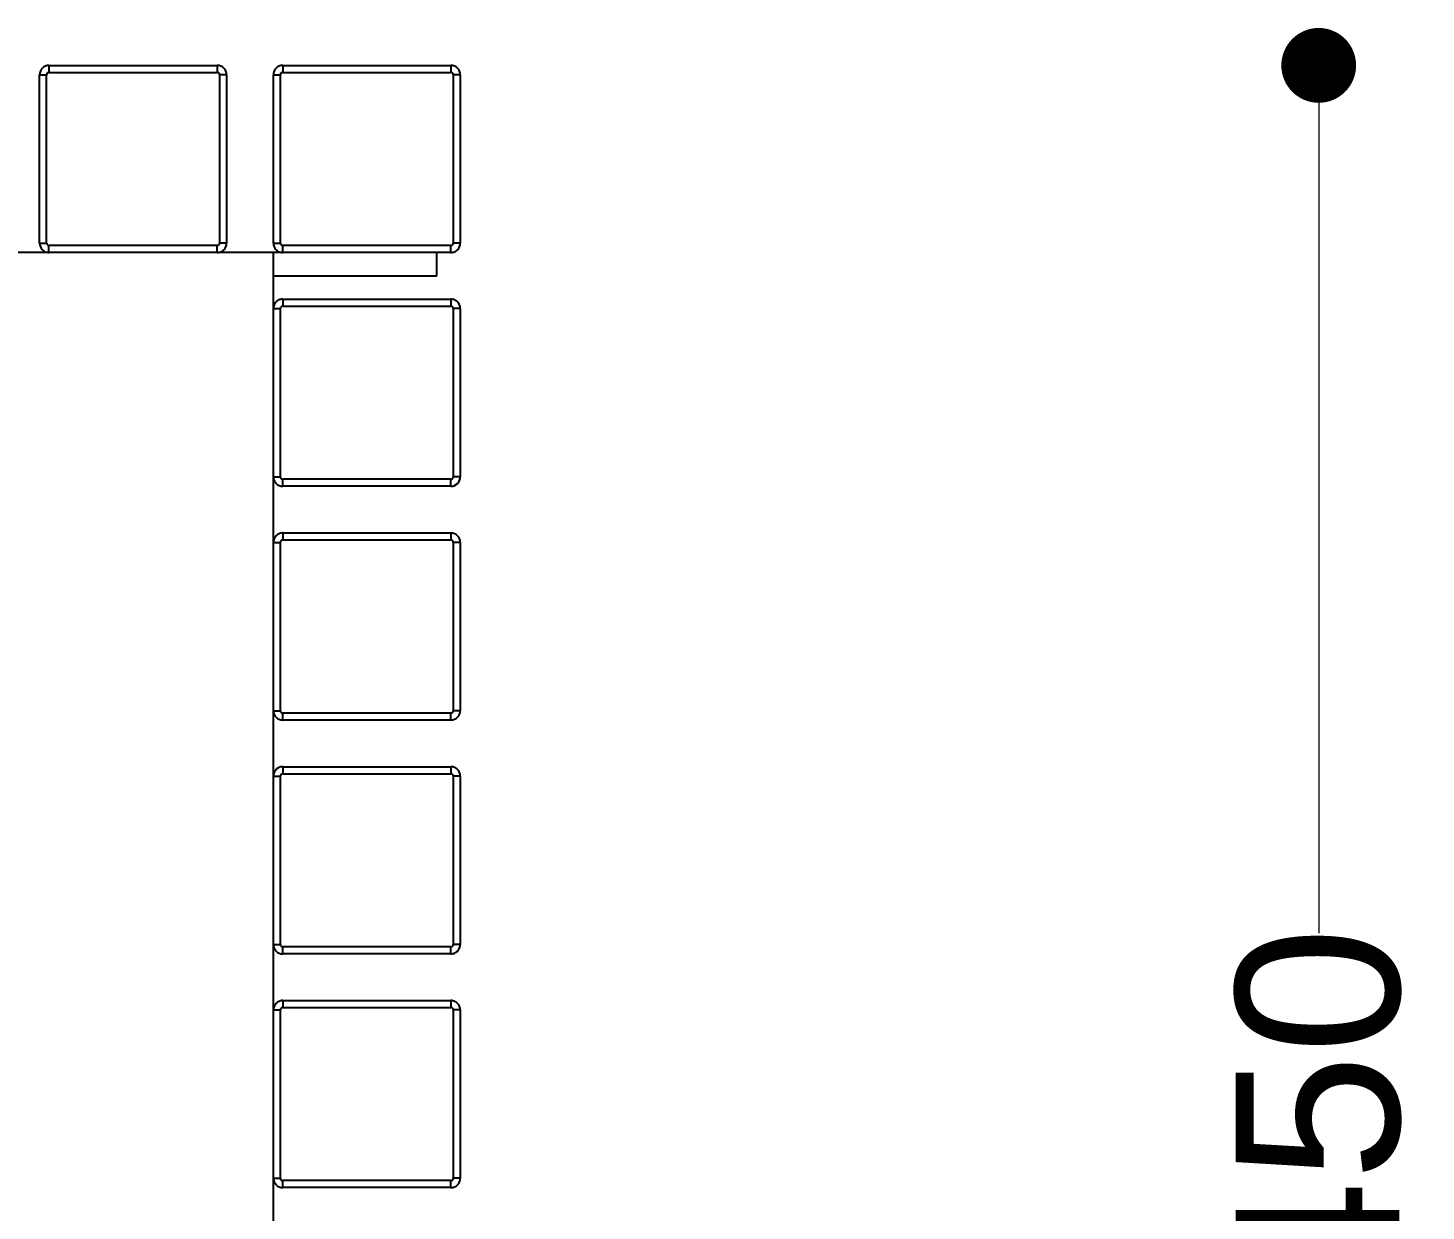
# Model space of a CAD drawing. Header units: millimetres. Extents: x 10366 to 13995, y 24552 to 29685.
# Drawn here: x 11697.2 to 11996.3, y 27799.8 to 28052.8 of the extents above; entities that cross this region are included whole.
import ezdxf

# ---------------------------------------------------------------- set-up
doc = ezdxf.new("R2010")
doc.units = ezdxf.units.MM
doc.header["$LTSCALE"] = 3
doc.layers.add('DomyÅ›lny', color=7, linetype='Continuous')
doc.styles.get("Standard").update_dxf_attribs({"font": 'arial.ttf'})
doc.dimstyles.new('MATEUSZ', dxfattribs={"dimtxt": 35, "dimasz": 16, "dimexe": 0.18, "dimexo": 0.0625, "dimgap": 0.09, "dimtad": 0, "dimdec": 0, "dimdsep": 46, "dimtxsty": 'Standard', "dimblk": 'DOT', "dimcen": 0.09, "dimse1": 1, "dimse2": 1, "dimadec": 0, "dimazin": 0, "dimtfac": 1, "dimtdec": 0, "dimtofl": 0, "dimtmove": 0, "dimatfit": 3, "dimfxl": 1, "dimtolj": 1, "dimtzin": 0, "dimlwd": 9, "dimlwe": 9, "dimarcsym": 0})

# ---------------------------------------------------------------- blocks, each defined once
blk = doc.blocks.new('_Dot')
at = {"color": 0, "linetype": 'ByBlock', "lineweight": -2}
blk.add_line((-0.5, 0), (-1, 0), dxfattribs=at)
at = {"color": 0, "linetype": 'ByBlock', "const_width": 0.5}
blk.add_lwpolyline([(-0.25, 0, 1), (0.25, 0, 1)], format="xyb", close=True, dxfattribs=at)
blk = doc.blocks.new('*D20')
at = {"color": 0, "lineweight": 9, "transparency": 16777216}
for p, q in [((11973.38, 28028.83), (11973.38, 27859.23)), ((11973.38, 27610.83), (11973.38, 27780.43))]:
    blk.add_line(p, q, dxfattribs=at)
at = {"layer": 'Defpoints', "color": 0, "transparency": 16777216}
for p in [(11787.73, 28044.83), (11973.38, 28044.83), (11789.73, 27594.83)]:
    blk.add_point(p, dxfattribs=at)
at = {"color": 0, "lineweight": 9, "transparency": 16777216, "xscale": 16, "yscale": 16, "zscale": 16}
for p, rotation in [((11973.38, 28044.83), 90), ((11973.38, 27594.83), 270)]:
    blk.add_blockref('_Dot', p, dxfattribs=dict(at, rotation=rotation))
at = {"color": 0, "transparency": 16777216, "insert": (11973.38, 27819.83), "char_height": 35, "attachment_point": 5, "rotation": 90}
blk.add_mtext('\\A1;450', dxfattribs=at)

msp = doc.modelspace()

# ---------------------------------------------------------------- linework, layer by layer
at = {"layer": 'DomyÅ›lny'}
for p, q in [((11701.73, 28044.83), (11737.73, 28044.83)), ((11751.73, 28044.83), (11787.73, 28044.83)), ((11699.73, 28006.83), (11699.73, 28042.83)), ((11701.23, 28006.83), (11701.23, 28042.83)), ((11701.73, 28043.33), (11737.73, 28043.33)), ((11738.23, 28042.83), (11738.23, 28006.83)), ((11739.73, 28042.83), (11739.73, 28006.83)), ((11749.73, 28006.83), (11749.73, 28042.83)), ((11751.23, 28006.83), (11751.23, 28042.83)), ((11751.73, 28043.33), (11787.73, 28043.33)), ((11788.23, 28042.83), (11788.23, 28006.83)), ((11789.73, 28042.83), (11789.73, 28006.83)), ((11737.73, 28006.33), (11701.73, 28006.33)), ((11787.73, 28006.33), (11751.73, 28006.33)), ((11749.73, 28004.83), (11289.73, 28004.83)), ((11701.21, 28004.83), (11688.04, 28004.83)), ((11784.73, 28004.83), (11738.07, 28004.83)), ((11749.73, 27649.83), (11749.73, 28004.83)), ((11787.73, 28004.83), (11751.73, 28004.83)), ((11784.73, 27999.83), (11784.73, 28004.83)), ((11749.73, 27999.83), (11784.73, 27999.83)), ((11751.73, 27994.83), (11787.73, 27994.83)), ((11751.23, 27956.83), (11751.23, 27992.83)), ((11751.73, 27993.33), (11787.73, 27993.33)), ((11788.23, 27992.83), (11788.23, 27956.83)), ((11789.73, 27992.83), (11789.73, 27956.83)), ((11787.73, 27956.33), (11751.73, 27956.33)), ((11787.73, 27954.83), (11751.73, 27954.83)), ((11751.23, 27906.83), (11751.23, 27942.83)), ((11751.73, 27944.83), (11787.73, 27944.83)), ((11751.73, 27943.33), (11787.73, 27943.33)), ((11788.23, 27942.83), (11788.23, 27906.83)), ((11789.73, 27942.83), (11789.73, 27906.83)), ((11787.73, 27906.33), (11751.73, 27906.33)), ((11787.73, 27904.83), (11751.73, 27904.83)), ((11751.23, 27856.83), (11751.23, 27892.83)), ((11751.73, 27894.83), (11787.73, 27894.83)), ((11751.73, 27893.33), (11787.73, 27893.33)), ((11788.23, 27892.83), (11788.23, 27856.83)), ((11789.73, 27892.83), (11789.73, 27856.83)), ((11787.73, 27856.33), (11751.73, 27856.33)), ((11787.73, 27854.83), (11751.73, 27854.83)), ((11751.73, 27844.83), (11787.73, 27844.83)), ((11751.23, 27806.83), (11751.23, 27842.83)), ((11751.73, 27843.33), (11787.73, 27843.33)), ((11788.23, 27842.83), (11788.23, 27806.83)), ((11789.73, 27842.83), (11789.73, 27806.83)), ((11787.73, 27806.33), (11751.73, 27806.33)), ((11787.73, 27804.83), (11751.73, 27804.83))]:
    msp.add_line(p, q, dxfattribs=at)
for points in [[(11701.73, 28044.83, 0), (11701.54, 28044.82, 0), (11701.34, 28044.79, 0), (11701.15, 28044.74, 0), (11700.97, 28044.68, 0), (11700.79, 28044.59, 0), (11700.62, 28044.49, 0), (11700.47, 28044.37, 0), (11700.32, 28044.24, 0), (11700.19, 28044.1, 0), (11700.07, 28043.94, 0), (11699.97, 28043.77, 0), (11699.89, 28043.59, 0), (11699.82, 28043.41, 0), (11699.77, 28043.22, 0), (11699.74, 28043.02, 0), (11699.73, 28042.83, 0)], [(11701.73, 28044.83, 0), (11701.73, 28044.83, 0), (11701.73, 28044.83, 0), (11701.73, 28044.83, 0), (11701.73, 28044.83, 0), (11701.73, 28044.83, 0), (11701.73, 28044.83, 0), (11701.73, 28044.83, 0), (11701.73, 28044.83, 0), (11701.73, 28044.83, 0), (11701.73, 28044.83, 0), (11701.73, 28044.83, 0), (11701.73, 28044.83, 0), (11701.73, 28044.83, 0), (11701.73, 28044.82, 0), (11701.73, 28044.78, 0), (11701.73, 28044.64, 0), (11701.73, 28043.33, 0)], [(11737.73, 28044.83, 0), (11737.73, 28044.83, 0), (11737.73, 28044.83, 0), (11737.73, 28044.83, 0), (11737.73, 28044.83, 0), (11737.73, 28044.83, 0), (11737.73, 28044.83, 0), (11737.73, 28044.83, 0), (11737.73, 28044.83, 0), (11737.73, 28044.83, 0), (11737.73, 28044.83, 0), (11737.73, 28044.83, 0), (11737.73, 28044.83, 0), (11737.73, 28044.83, 0), (11737.73, 28044.82, 0), (11737.73, 28044.78, 0), (11737.73, 28044.64, 0), (11737.73, 28043.33, 0)], [(11739.73, 28042.83, 0), (11739.72, 28043.02, 0), (11739.7, 28043.22, 0), (11739.65, 28043.41, 0), (11739.58, 28043.59, 0), (11739.5, 28043.77, 0), (11739.4, 28043.94, 0), (11739.28, 28044.1, 0), (11739.15, 28044.24, 0), (11739, 28044.37, 0), (11738.85, 28044.49, 0), (11738.68, 28044.59, 0), (11738.5, 28044.68, 0), (11738.31, 28044.74, 0), (11738.12, 28044.79, 0), (11737.93, 28044.82, 0), (11737.73, 28044.83, 0)], [(11751.73, 28044.83, 0), (11751.54, 28044.82, 0), (11751.34, 28044.79, 0), (11751.15, 28044.74, 0), (11750.97, 28044.68, 0), (11750.79, 28044.59, 0), (11750.62, 28044.49, 0), (11750.47, 28044.37, 0), (11750.32, 28044.24, 0), (11750.19, 28044.1, 0), (11750.07, 28043.94, 0), (11749.97, 28043.77, 0), (11749.89, 28043.59, 0), (11749.82, 28043.41, 0), (11749.77, 28043.22, 0), (11749.74, 28043.02, 0), (11749.73, 28042.83, 0)], [(11751.73, 28044.83, 0), (11751.73, 28044.83, 0), (11751.73, 28044.83, 0), (11751.73, 28044.83, 0), (11751.73, 28044.83, 0), (11751.73, 28044.83, 0), (11751.73, 28044.83, 0), (11751.73, 28044.83, 0), (11751.73, 28044.83, 0), (11751.73, 28044.83, 0), (11751.73, 28044.83, 0), (11751.73, 28044.83, 0), (11751.73, 28044.83, 0), (11751.73, 28044.83, 0), (11751.73, 28044.82, 0), (11751.73, 28044.78, 0), (11751.73, 28044.64, 0), (11751.73, 28043.33, 0)], [(11789.73, 28042.83, 0), (11789.72, 28043.02, 0), (11789.7, 28043.22, 0), (11789.65, 28043.41, 0), (11789.58, 28043.59, 0), (11789.5, 28043.77, 0), (11789.4, 28043.94, 0), (11789.28, 28044.1, 0), (11789.15, 28044.24, 0), (11789, 28044.37, 0), (11788.85, 28044.49, 0), (11788.68, 28044.59, 0), (11788.5, 28044.68, 0), (11788.31, 28044.74, 0), (11788.12, 28044.79, 0), (11787.93, 28044.82, 0), (11787.73, 28044.83, 0)], [(11787.73, 28044.83, 0), (11787.73, 28044.83, 0), (11787.73, 28044.83, 0), (11787.73, 28044.83, 0), (11787.73, 28044.83, 0), (11787.73, 28044.83, 0), (11787.73, 28044.83, 0), (11787.73, 28044.83, 0), (11787.73, 28044.83, 0), (11787.73, 28044.83, 0), (11787.73, 28044.83, 0), (11787.73, 28044.83, 0), (11787.73, 28044.83, 0), (11787.73, 28044.83, 0), (11787.73, 28044.82, 0), (11787.73, 28044.78, 0), (11787.73, 28044.64, 0), (11787.73, 28043.33, 0)], [(11699.73, 28042.83, 0), (11699.73, 28042.83, 0), (11699.73, 28042.83, 0), (11699.73, 28042.83, 0), (11699.73, 28042.83, 0), (11699.73, 28042.83, 0), (11699.73, 28042.83, 0), (11699.73, 28042.83, 0), (11699.73, 28042.83, 0), (11699.73, 28042.83, 0), (11699.73, 28042.83, 0), (11699.73, 28042.83, 0), (11699.74, 28042.83, 0), (11699.74, 28042.83, 0), (11699.78, 28042.83, 0), (11699.92, 28042.83, 0), (11701.23, 28042.83, 0)], [(11701.73, 28043.33, 0), (11701.69, 28043.33, 0), (11701.64, 28043.32, 0), (11701.59, 28043.31, 0), (11701.54, 28043.29, 0), (11701.5, 28043.27, 0), (11701.46, 28043.24, 0), (11701.42, 28043.21, 0), (11701.38, 28043.18, 0), (11701.35, 28043.15, 0), (11701.32, 28043.11, 0), (11701.29, 28043.06, 0), (11701.27, 28043.02, 0), (11701.26, 28042.97, 0), (11701.24, 28042.93, 0), (11701.24, 28042.88, 0), (11701.23, 28042.83, 0)], [(11738.23, 28042.83, 0), (11738.23, 28042.88, 0), (11738.22, 28042.93, 0), (11738.21, 28042.97, 0), (11738.2, 28043.02, 0), (11738.18, 28043.06, 0), (11738.15, 28043.11, 0), (11738.12, 28043.15, 0), (11738.09, 28043.18, 0), (11738.05, 28043.21, 0), (11738.01, 28043.24, 0), (11737.97, 28043.27, 0), (11737.93, 28043.29, 0), (11737.88, 28043.31, 0), (11737.83, 28043.32, 0), (11737.78, 28043.33, 0), (11737.73, 28043.33, 0)], [(11739.73, 28042.83, 0), (11739.73, 28042.83, 0), (11739.73, 28042.83, 0), (11739.73, 28042.83, 0), (11739.73, 28042.83, 0), (11739.73, 28042.83, 0), (11739.73, 28042.83, 0), (11739.73, 28042.83, 0), (11739.73, 28042.83, 0), (11739.73, 28042.83, 0), (11739.73, 28042.83, 0), (11739.73, 28042.83, 0), (11739.73, 28042.83, 0), (11739.73, 28042.83, 0), (11739.72, 28042.83, 0), (11739.69, 28042.83, 0), (11739.55, 28042.83, 0), (11738.23, 28042.83, 0)], [(11749.73, 28042.83, 0), (11749.73, 28042.83, 0), (11749.73, 28042.83, 0), (11749.73, 28042.83, 0), (11749.73, 28042.83, 0), (11749.73, 28042.83, 0), (11749.73, 28042.83, 0), (11749.73, 28042.83, 0), (11749.73, 28042.83, 0), (11749.73, 28042.83, 0), (11749.73, 28042.83, 0), (11749.73, 28042.83, 0), (11749.74, 28042.83, 0), (11749.74, 28042.83, 0), (11749.78, 28042.83, 0), (11749.92, 28042.83, 0), (11751.23, 28042.83, 0)], [(11751.73, 28043.33, 0), (11751.69, 28043.33, 0), (11751.64, 28043.32, 0), (11751.59, 28043.31, 0), (11751.54, 28043.29, 0), (11751.5, 28043.27, 0), (11751.46, 28043.24, 0), (11751.42, 28043.21, 0), (11751.38, 28043.18, 0), (11751.35, 28043.15, 0), (11751.32, 28043.11, 0), (11751.29, 28043.06, 0), (11751.27, 28043.02, 0), (11751.26, 28042.97, 0), (11751.24, 28042.93, 0), (11751.24, 28042.88, 0), (11751.23, 28042.83, 0)], [(11788.23, 28042.83, 0), (11788.23, 28042.88, 0), (11788.22, 28042.93, 0), (11788.21, 28042.97, 0), (11788.2, 28043.02, 0), (11788.18, 28043.06, 0), (11788.15, 28043.11, 0), (11788.12, 28043.15, 0), (11788.09, 28043.18, 0), (11788.05, 28043.21, 0), (11788.01, 28043.24, 0), (11787.97, 28043.27, 0), (11787.93, 28043.29, 0), (11787.88, 28043.31, 0), (11787.83, 28043.32, 0), (11787.78, 28043.33, 0), (11787.73, 28043.33, 0)], [(11789.73, 28042.83, 0), (11789.73, 28042.83, 0), (11789.73, 28042.83, 0), (11789.73, 28042.83, 0), (11789.73, 28042.83, 0), (11789.73, 28042.83, 0), (11789.73, 28042.83, 0), (11789.73, 28042.83, 0), (11789.73, 28042.83, 0), (11789.73, 28042.83, 0), (11789.73, 28042.83, 0), (11789.73, 28042.83, 0), (11789.73, 28042.83, 0), (11789.73, 28042.83, 0), (11789.72, 28042.83, 0), (11789.69, 28042.83, 0), (11789.55, 28042.83, 0), (11788.23, 28042.83, 0)], [(11699.73, 28006.83, 0), (11699.74, 28006.63, 0), (11699.77, 28006.44, 0), (11699.82, 28006.25, 0), (11699.89, 28006.06, 0), (11699.97, 28005.89, 0), (11700.07, 28005.72, 0), (11700.19, 28005.56, 0), (11700.32, 28005.41, 0), (11700.47, 28005.28, 0), (11700.62, 28005.17, 0), (11700.79, 28005.06, 0), (11700.97, 28004.98, 0), (11701.15, 28004.91, 0), (11701.34, 28004.87, 0), (11701.54, 28004.84, 0), (11701.73, 28004.83, 0)], [(11699.73, 28006.83, 0), (11699.73, 28006.83, 0), (11699.73, 28006.83, 0), (11699.73, 28006.83, 0), (11699.73, 28006.83, 0), (11699.73, 28006.83, 0), (11699.73, 28006.83, 0), (11699.73, 28006.83, 0), (11699.73, 28006.83, 0), (11699.73, 28006.83, 0), (11699.73, 28006.83, 0), (11699.73, 28006.83, 0), (11699.74, 28006.83, 0), (11699.74, 28006.83, 0), (11699.78, 28006.83, 0), (11699.92, 28006.83, 0), (11701.23, 28006.83, 0)], [(11701.23, 28006.83, 0), (11701.24, 28006.78, 0), (11701.24, 28006.73, 0), (11701.26, 28006.68, 0), (11701.27, 28006.64, 0), (11701.29, 28006.59, 0), (11701.32, 28006.55, 0), (11701.35, 28006.51, 0), (11701.38, 28006.47, 0), (11701.42, 28006.44, 0), (11701.46, 28006.41, 0), (11701.5, 28006.39, 0), (11701.54, 28006.37, 0), (11701.59, 28006.35, 0), (11701.64, 28006.34, 0), (11701.69, 28006.33, 0), (11701.73, 28006.33, 0)], [(11701.73, 28004.83, 0), (11701.73, 28004.83, 0), (11701.73, 28004.83, 0), (11701.73, 28004.83, 0), (11701.73, 28004.83, 0), (11701.73, 28004.83, 0), (11701.73, 28004.83, 0), (11701.73, 28004.83, 0), (11701.73, 28004.83, 0), (11701.73, 28004.83, 0), (11701.73, 28004.83, 0), (11701.73, 28004.83, 0), (11701.73, 28004.83, 0), (11701.73, 28004.84, 0), (11701.73, 28004.87, 0), (11701.73, 28005.01, 0), (11701.73, 28006.33, 0)], [(11737.73, 28004.83, 0), (11737.93, 28004.84, 0), (11738.12, 28004.87, 0), (11738.31, 28004.91, 0), (11738.5, 28004.98, 0), (11738.68, 28005.06, 0), (11738.85, 28005.17, 0), (11739, 28005.28, 0), (11739.15, 28005.41, 0), (11739.28, 28005.56, 0), (11739.4, 28005.72, 0), (11739.5, 28005.89, 0), (11739.58, 28006.06, 0), (11739.65, 28006.25, 0), (11739.7, 28006.44, 0), (11739.72, 28006.63, 0), (11739.73, 28006.83, 0)], [(11737.73, 28006.33, 0), (11737.78, 28006.33, 0), (11737.83, 28006.34, 0), (11737.88, 28006.35, 0), (11737.93, 28006.37, 0), (11737.97, 28006.39, 0), (11738.01, 28006.41, 0), (11738.05, 28006.44, 0), (11738.09, 28006.47, 0), (11738.12, 28006.51, 0), (11738.15, 28006.55, 0), (11738.18, 28006.59, 0), (11738.2, 28006.64, 0), (11738.21, 28006.68, 0), (11738.22, 28006.73, 0), (11738.23, 28006.78, 0), (11738.23, 28006.83, 0)], [(11737.73, 28004.83, 0), (11737.73, 28004.83, 0), (11737.73, 28004.83, 0), (11737.73, 28004.83, 0), (11737.73, 28004.83, 0), (11737.73, 28004.83, 0), (11737.73, 28004.83, 0), (11737.73, 28004.83, 0), (11737.73, 28004.83, 0), (11737.73, 28004.83, 0), (11737.73, 28004.83, 0), (11737.73, 28004.83, 0), (11737.73, 28004.83, 0), (11737.73, 28004.84, 0), (11737.73, 28004.87, 0), (11737.73, 28005.01, 0), (11737.73, 28006.33, 0)], [(11739.73, 28006.83, 0), (11739.73, 28006.83, 0), (11739.73, 28006.83, 0), (11739.73, 28006.83, 0), (11739.73, 28006.83, 0), (11739.73, 28006.83, 0), (11739.73, 28006.83, 0), (11739.73, 28006.83, 0), (11739.73, 28006.83, 0), (11739.73, 28006.83, 0), (11739.73, 28006.83, 0), (11739.73, 28006.83, 0), (11739.73, 28006.83, 0), (11739.73, 28006.83, 0), (11739.72, 28006.83, 0), (11739.69, 28006.83, 0), (11739.55, 28006.83, 0), (11738.23, 28006.83, 0)], [(11749.73, 28006.83, 0), (11749.74, 28006.63, 0), (11749.77, 28006.44, 0), (11749.82, 28006.25, 0), (11749.89, 28006.06, 0), (11749.97, 28005.89, 0), (11750.07, 28005.72, 0), (11750.19, 28005.56, 0), (11750.32, 28005.41, 0), (11750.47, 28005.28, 0), (11750.62, 28005.17, 0), (11750.79, 28005.06, 0), (11750.97, 28004.98, 0), (11751.15, 28004.91, 0), (11751.34, 28004.87, 0), (11751.54, 28004.84, 0), (11751.73, 28004.83, 0)], [(11749.73, 28006.83, 0), (11749.73, 28006.83, 0), (11749.73, 28006.83, 0), (11749.73, 28006.83, 0), (11749.73, 28006.83, 0), (11749.73, 28006.83, 0), (11749.73, 28006.83, 0), (11749.73, 28006.83, 0), (11749.73, 28006.83, 0), (11749.73, 28006.83, 0), (11749.73, 28006.83, 0), (11749.73, 28006.83, 0), (11749.74, 28006.83, 0), (11749.74, 28006.83, 0), (11749.78, 28006.83, 0), (11749.92, 28006.83, 0), (11751.23, 28006.83, 0)], [(11751.23, 28006.83, 0), (11751.24, 28006.78, 0), (11751.24, 28006.73, 0), (11751.26, 28006.68, 0), (11751.27, 28006.64, 0), (11751.29, 28006.59, 0), (11751.32, 28006.55, 0), (11751.35, 28006.51, 0), (11751.38, 28006.47, 0), (11751.42, 28006.44, 0), (11751.46, 28006.41, 0), (11751.5, 28006.39, 0), (11751.54, 28006.37, 0), (11751.59, 28006.35, 0), (11751.64, 28006.34, 0), (11751.69, 28006.33, 0), (11751.73, 28006.33, 0)], [(11751.73, 28004.83, 0), (11751.73, 28004.83, 0), (11751.73, 28004.83, 0), (11751.73, 28004.83, 0), (11751.73, 28004.83, 0), (11751.73, 28004.83, 0), (11751.73, 28004.83, 0), (11751.73, 28004.83, 0), (11751.73, 28004.83, 0), (11751.73, 28004.83, 0), (11751.73, 28004.83, 0), (11751.73, 28004.83, 0), (11751.73, 28004.83, 0), (11751.73, 28004.84, 0), (11751.73, 28004.87, 0), (11751.73, 28005.01, 0), (11751.73, 28006.33, 0)], [(11787.73, 28006.33, 0), (11787.78, 28006.33, 0), (11787.83, 28006.34, 0), (11787.88, 28006.35, 0), (11787.93, 28006.37, 0), (11787.97, 28006.39, 0), (11788.01, 28006.41, 0), (11788.05, 28006.44, 0), (11788.09, 28006.47, 0), (11788.12, 28006.51, 0), (11788.15, 28006.55, 0), (11788.18, 28006.59, 0), (11788.2, 28006.64, 0), (11788.21, 28006.68, 0), (11788.22, 28006.73, 0), (11788.23, 28006.78, 0), (11788.23, 28006.83, 0)], [(11787.73, 28004.83, 0), (11787.93, 28004.84, 0), (11788.12, 28004.87, 0), (11788.31, 28004.91, 0), (11788.5, 28004.98, 0), (11788.68, 28005.06, 0), (11788.85, 28005.17, 0), (11789, 28005.28, 0), (11789.15, 28005.41, 0), (11789.28, 28005.56, 0), (11789.4, 28005.72, 0), (11789.5, 28005.89, 0), (11789.58, 28006.06, 0), (11789.65, 28006.25, 0), (11789.7, 28006.44, 0), (11789.72, 28006.63, 0), (11789.73, 28006.83, 0)], [(11787.73, 28004.83, 0), (11787.73, 28004.83, 0), (11787.73, 28004.83, 0), (11787.73, 28004.83, 0), (11787.73, 28004.83, 0), (11787.73, 28004.83, 0), (11787.73, 28004.83, 0), (11787.73, 28004.83, 0), (11787.73, 28004.83, 0), (11787.73, 28004.83, 0), (11787.73, 28004.83, 0), (11787.73, 28004.83, 0), (11787.73, 28004.83, 0), (11787.73, 28004.84, 0), (11787.73, 28004.87, 0), (11787.73, 28005.01, 0), (11787.73, 28006.33, 0)], [(11789.73, 28006.83, 0), (11789.73, 28006.83, 0), (11789.73, 28006.83, 0), (11789.73, 28006.83, 0), (11789.73, 28006.83, 0), (11789.73, 28006.83, 0), (11789.73, 28006.83, 0), (11789.73, 28006.83, 0), (11789.73, 28006.83, 0), (11789.73, 28006.83, 0), (11789.73, 28006.83, 0), (11789.73, 28006.83, 0), (11789.73, 28006.83, 0), (11789.73, 28006.83, 0), (11789.72, 28006.83, 0), (11789.69, 28006.83, 0), (11789.55, 28006.83, 0), (11788.23, 28006.83, 0)], [(11751.73, 27994.83, 0), (11751.54, 27994.82, 0), (11751.34, 27994.79, 0), (11751.15, 27994.74, 0), (11750.97, 27994.68, 0), (11750.79, 27994.59, 0), (11750.62, 27994.49, 0), (11750.47, 27994.37, 0), (11750.32, 27994.24, 0), (11750.19, 27994.1, 0), (11750.07, 27993.94, 0), (11749.97, 27993.77, 0), (11749.89, 27993.59, 0), (11749.82, 27993.41, 0), (11749.77, 27993.22, 0), (11749.74, 27993.02, 0), (11749.73, 27992.83, 0)], [(11751.73, 27994.83, 0), (11751.73, 27994.83, 0), (11751.73, 27994.83, 0), (11751.73, 27994.83, 0), (11751.73, 27994.83, 0), (11751.73, 27994.83, 0), (11751.73, 27994.83, 0), (11751.73, 27994.83, 0), (11751.73, 27994.83, 0), (11751.73, 27994.83, 0), (11751.73, 27994.83, 0), (11751.73, 27994.83, 0), (11751.73, 27994.83, 0), (11751.73, 27994.83, 0), (11751.73, 27994.82, 0), (11751.73, 27994.78, 0), (11751.73, 27994.64, 0), (11751.73, 27993.33, 0)], [(11789.73, 27992.83, 0), (11789.73, 27992.84, 0), (11789.72, 27993.05, 0), (11789.69, 27993.24, 0), (11789.64, 27993.43, 0), (11789.57, 27993.62, 0), (11789.49, 27993.79, 0), (11789.38, 27993.96, 0), (11789.26, 27994.12, 0), (11789.13, 27994.26, 0), (11788.98, 27994.39, 0), (11788.82, 27994.51, 0), (11788.65, 27994.61, 0), (11788.47, 27994.69, 0), (11788.29, 27994.75, 0), (11788.1, 27994.79, 0), (11787.92, 27994.82, 0), (11787.73, 27994.83, 0)], [(11787.73, 27994.83, 0), (11787.73, 27994.83, 0), (11787.73, 27994.83, 0), (11787.73, 27994.83, 0), (11787.73, 27994.83, 0), (11787.73, 27994.83, 0), (11787.73, 27994.83, 0), (11787.73, 27994.83, 0), (11787.73, 27994.83, 0), (11787.73, 27994.83, 0), (11787.73, 27994.83, 0), (11787.73, 27994.83, 0), (11787.73, 27994.83, 0), (11787.73, 27994.83, 0), (11787.73, 27994.82, 0), (11787.73, 27994.78, 0), (11787.73, 27994.64, 0), (11787.73, 27993.33, 0)], [(11749.73, 27992.83, 0), (11749.73, 27992.83, 0), (11749.73, 27992.83, 0), (11749.73, 27992.83, 0), (11749.73, 27992.83, 0), (11749.73, 27992.83, 0), (11749.73, 27992.83, 0), (11749.73, 27992.83, 0), (11749.73, 27992.83, 0), (11749.73, 27992.83, 0), (11749.73, 27992.83, 0), (11749.73, 27992.83, 0), (11749.74, 27992.83, 0), (11749.74, 27992.83, 0), (11749.78, 27992.83, 0), (11749.92, 27992.83, 0), (11751.23, 27992.83, 0)], [(11751.73, 27993.33, 0), (11751.69, 27993.33, 0), (11751.64, 27993.32, 0), (11751.59, 27993.31, 0), (11751.54, 27993.29, 0), (11751.5, 27993.27, 0), (11751.46, 27993.24, 0), (11751.42, 27993.21, 0), (11751.38, 27993.18, 0), (11751.35, 27993.15, 0), (11751.32, 27993.11, 0), (11751.29, 27993.06, 0), (11751.27, 27993.02, 0), (11751.26, 27992.97, 0), (11751.24, 27992.93, 0), (11751.24, 27992.88, 0), (11751.23, 27992.83, 0)], [(11788.23, 27992.83, 0), (11788.23, 27992.88, 0), (11788.22, 27992.93, 0), (11788.21, 27992.97, 0), (11788.2, 27993.02, 0), (11788.17, 27993.06, 0), (11788.15, 27993.11, 0), (11788.12, 27993.15, 0), (11788.09, 27993.18, 0), (11788.05, 27993.22, 0), (11788.01, 27993.24, 0), (11787.97, 27993.27, 0), (11787.92, 27993.29, 0), (11787.88, 27993.31, 0), (11787.83, 27993.32, 0), (11787.78, 27993.33, 0), (11787.73, 27993.33, 0)], [(11789.73, 27992.83, 0), (11789.73, 27992.83, 0), (11789.73, 27992.83, 0), (11789.73, 27992.83, 0), (11789.73, 27992.83, 0), (11789.73, 27992.83, 0), (11789.73, 27992.83, 0), (11789.73, 27992.83, 0), (11789.73, 27992.83, 0), (11789.73, 27992.83, 0), (11789.73, 27992.83, 0), (11789.73, 27992.83, 0), (11789.73, 27992.83, 0), (11789.73, 27992.83, 0), (11789.72, 27992.83, 0), (11789.69, 27992.83, 0), (11789.55, 27992.83, 0), (11788.23, 27992.83, 0)], [(11749.73, 27956.83, 0), (11749.73, 27956.82, 0), (11749.75, 27956.61, 0), (11749.78, 27956.41, 0), (11749.83, 27956.22, 0), (11749.9, 27956.04, 0), (11749.98, 27955.86, 0), (11750.09, 27955.7, 0), (11750.21, 27955.54, 0), (11750.34, 27955.4, 0), (11750.49, 27955.26, 0), (11750.65, 27955.15, 0), (11750.82, 27955.05, 0), (11750.99, 27954.97, 0), (11751.18, 27954.91, 0), (11751.37, 27954.86, 0), (11751.55, 27954.84, 0), (11751.73, 27954.83, 0)], [(11749.73, 27956.83, 0), (11749.73, 27956.83, 0), (11749.73, 27956.83, 0), (11749.73, 27956.83, 0), (11749.73, 27956.83, 0), (11749.73, 27956.83, 0), (11749.73, 27956.83, 0), (11749.73, 27956.83, 0), (11749.73, 27956.83, 0), (11749.73, 27956.83, 0), (11749.73, 27956.83, 0), (11749.73, 27956.83, 0), (11749.74, 27956.83, 0), (11749.74, 27956.83, 0), (11749.78, 27956.83, 0), (11749.92, 27956.83, 0), (11751.23, 27956.83, 0)], [(11751.23, 27956.83, 0), (11751.24, 27956.78, 0), (11751.24, 27956.73, 0), (11751.26, 27956.68, 0), (11751.27, 27956.64, 0), (11751.29, 27956.59, 0), (11751.32, 27956.55, 0), (11751.35, 27956.51, 0), (11751.38, 27956.47, 0), (11751.42, 27956.44, 0), (11751.46, 27956.41, 0), (11751.5, 27956.39, 0), (11751.54, 27956.37, 0), (11751.59, 27956.35, 0), (11751.64, 27956.34, 0), (11751.69, 27956.33, 0), (11751.73, 27956.33, 0)], [(11751.73, 27954.83, 0), (11751.73, 27954.83, 0), (11751.73, 27954.83, 0), (11751.73, 27954.83, 0), (11751.73, 27954.83, 0), (11751.73, 27954.83, 0), (11751.73, 27954.83, 0), (11751.73, 27954.83, 0), (11751.73, 27954.83, 0), (11751.73, 27954.83, 0), (11751.73, 27954.83, 0), (11751.73, 27954.83, 0), (11751.73, 27954.83, 0), (11751.73, 27954.84, 0), (11751.73, 27954.87, 0), (11751.73, 27955.01, 0), (11751.73, 27956.33, 0)], [(11787.73, 27954.83, 0), (11787.74, 27954.83, 0), (11787.95, 27954.84, 0), (11788.15, 27954.87, 0), (11788.34, 27954.92, 0), (11788.52, 27954.99, 0), (11788.7, 27955.08, 0), (11788.87, 27955.18, 0), (11789.02, 27955.3, 0), (11789.17, 27955.43, 0), (11789.3, 27955.58, 0), (11789.41, 27955.74, 0), (11789.51, 27955.91, 0), (11789.59, 27956.09, 0), (11789.66, 27956.27, 0), (11789.7, 27956.46, 0), (11789.73, 27956.65, 0), (11789.73, 27956.83, 0)], [(11787.73, 27956.33, 0), (11787.78, 27956.33, 0), (11787.83, 27956.34, 0), (11787.88, 27956.35, 0), (11787.93, 27956.37, 0), (11787.97, 27956.39, 0), (11788.01, 27956.41, 0), (11788.05, 27956.44, 0), (11788.09, 27956.48, 0), (11788.12, 27956.51, 0), (11788.15, 27956.55, 0), (11788.18, 27956.59, 0), (11788.2, 27956.64, 0), (11788.21, 27956.68, 0), (11788.22, 27956.73, 0), (11788.23, 27956.78, 0), (11788.23, 27956.83, 0)], [(11787.73, 27954.83, 0), (11787.73, 27954.83, 0), (11787.73, 27954.83, 0), (11787.73, 27954.83, 0), (11787.73, 27954.83, 0), (11787.73, 27954.83, 0), (11787.73, 27954.83, 0), (11787.73, 27954.83, 0), (11787.73, 27954.83, 0), (11787.73, 27954.83, 0), (11787.73, 27954.83, 0), (11787.73, 27954.83, 0), (11787.73, 27954.83, 0), (11787.73, 27954.84, 0), (11787.73, 27954.87, 0), (11787.73, 27955.01, 0), (11787.73, 27956.33, 0)], [(11789.73, 27956.83, 0), (11789.73, 27956.83, 0), (11789.73, 27956.83, 0), (11789.73, 27956.83, 0), (11789.73, 27956.83, 0), (11789.73, 27956.83, 0), (11789.73, 27956.83, 0), (11789.73, 27956.83, 0), (11789.73, 27956.83, 0), (11789.73, 27956.83, 0), (11789.73, 27956.83, 0), (11789.73, 27956.83, 0), (11789.73, 27956.83, 0), (11789.73, 27956.83, 0), (11789.72, 27956.83, 0), (11789.69, 27956.83, 0), (11789.55, 27956.83, 0), (11788.23, 27956.83, 0)], [(11751.73, 27944.83, 0), (11751.72, 27944.83, 0), (11751.51, 27944.82, 0), (11751.32, 27944.79, 0), (11751.13, 27944.73, 0), (11750.95, 27944.67, 0), (11750.77, 27944.58, 0), (11750.6, 27944.48, 0), (11750.45, 27944.36, 0), (11750.3, 27944.22, 0), (11750.17, 27944.07, 0), (11750.06, 27943.92, 0), (11749.96, 27943.75, 0), (11749.88, 27943.57, 0), (11749.81, 27943.38, 0), (11749.77, 27943.19, 0), (11749.74, 27943.01, 0), (11749.73, 27942.83, 0)], [(11749.73, 27942.83, 0), (11749.73, 27942.83, 0), (11749.73, 27942.83, 0), (11749.73, 27942.83, 0), (11749.73, 27942.83, 0), (11749.73, 27942.83, 0), (11749.73, 27942.83, 0), (11749.73, 27942.83, 0), (11749.73, 27942.83, 0), (11749.73, 27942.83, 0), (11749.73, 27942.83, 0), (11749.73, 27942.83, 0), (11749.74, 27942.83, 0), (11749.74, 27942.83, 0), (11749.78, 27942.83, 0), (11749.92, 27942.83, 0), (11751.23, 27942.83, 0)], [(11751.73, 27943.33, 0), (11751.69, 27943.33, 0), (11751.64, 27943.32, 0), (11751.59, 27943.31, 0), (11751.54, 27943.29, 0), (11751.5, 27943.27, 0), (11751.46, 27943.24, 0), (11751.42, 27943.21, 0), (11751.38, 27943.18, 0), (11751.35, 27943.14, 0), (11751.32, 27943.11, 0), (11751.29, 27943.06, 0), (11751.27, 27943.02, 0), (11751.26, 27942.97, 0), (11751.24, 27942.93, 0), (11751.24, 27942.88, 0), (11751.23, 27942.83, 0)], [(11751.73, 27944.83, 0), (11751.73, 27944.83, 0), (11751.73, 27944.83, 0), (11751.73, 27944.83, 0), (11751.73, 27944.83, 0), (11751.73, 27944.83, 0), (11751.73, 27944.83, 0), (11751.73, 27944.83, 0), (11751.73, 27944.83, 0), (11751.73, 27944.83, 0), (11751.73, 27944.83, 0), (11751.73, 27944.83, 0), (11751.73, 27944.83, 0), (11751.73, 27944.83, 0), (11751.73, 27944.82, 0), (11751.73, 27944.78, 0), (11751.73, 27944.64, 0), (11751.73, 27943.33, 0)], [(11787.73, 27944.83, 0), (11787.73, 27944.83, 0), (11787.73, 27944.83, 0), (11787.73, 27944.83, 0), (11787.73, 27944.83, 0), (11787.73, 27944.83, 0), (11787.73, 27944.83, 0), (11787.73, 27944.83, 0), (11787.73, 27944.83, 0), (11787.73, 27944.83, 0), (11787.73, 27944.83, 0), (11787.73, 27944.83, 0), (11787.73, 27944.83, 0), (11787.73, 27944.83, 0), (11787.73, 27944.82, 0), (11787.73, 27944.78, 0), (11787.73, 27944.64, 0), (11787.73, 27943.33, 0)], [(11789.73, 27942.83, 0), (11789.72, 27943.02, 0), (11789.7, 27943.22, 0), (11789.65, 27943.41, 0), (11789.58, 27943.59, 0), (11789.5, 27943.77, 0), (11789.4, 27943.94, 0), (11789.28, 27944.1, 0), (11789.15, 27944.24, 0), (11789, 27944.37, 0), (11788.85, 27944.49, 0), (11788.68, 27944.59, 0), (11788.5, 27944.68, 0), (11788.31, 27944.74, 0), (11788.12, 27944.79, 0), (11787.93, 27944.82, 0), (11787.73, 27944.83, 0)], [(11788.23, 27942.83, 0), (11788.23, 27942.88, 0), (11788.22, 27942.93, 0), (11788.21, 27942.97, 0), (11788.2, 27943.02, 0), (11788.18, 27943.06, 0), (11788.15, 27943.11, 0), (11788.12, 27943.15, 0), (11788.09, 27943.18, 0), (11788.05, 27943.21, 0), (11788.01, 27943.24, 0), (11787.97, 27943.27, 0), (11787.93, 27943.29, 0), (11787.88, 27943.31, 0), (11787.83, 27943.32, 0), (11787.78, 27943.33, 0), (11787.73, 27943.33, 0)], [(11789.73, 27942.83, 0), (11789.73, 27942.83, 0), (11789.73, 27942.83, 0), (11789.73, 27942.83, 0), (11789.73, 27942.83, 0), (11789.73, 27942.83, 0), (11789.73, 27942.83, 0), (11789.73, 27942.83, 0), (11789.73, 27942.83, 0), (11789.73, 27942.83, 0), (11789.73, 27942.83, 0), (11789.73, 27942.83, 0), (11789.73, 27942.83, 0), (11789.73, 27942.83, 0), (11789.72, 27942.83, 0), (11789.69, 27942.83, 0), (11789.55, 27942.83, 0), (11788.23, 27942.83, 0)], [(11749.73, 27906.83, 0), (11749.74, 27906.63, 0), (11749.77, 27906.44, 0), (11749.82, 27906.25, 0), (11749.89, 27906.06, 0), (11749.97, 27905.89, 0), (11750.07, 27905.72, 0), (11750.19, 27905.56, 0), (11750.32, 27905.41, 0), (11750.47, 27905.28, 0), (11750.62, 27905.17, 0), (11750.79, 27905.06, 0), (11750.97, 27904.98, 0), (11751.15, 27904.91, 0), (11751.34, 27904.87, 0), (11751.54, 27904.84, 0), (11751.73, 27904.83, 0)], [(11749.73, 27906.83, 0), (11749.73, 27906.83, 0), (11749.73, 27906.83, 0), (11749.73, 27906.83, 0), (11749.73, 27906.83, 0), (11749.73, 27906.83, 0), (11749.73, 27906.83, 0), (11749.73, 27906.83, 0), (11749.73, 27906.83, 0), (11749.73, 27906.83, 0), (11749.73, 27906.83, 0), (11749.73, 27906.83, 0), (11749.74, 27906.83, 0), (11749.74, 27906.83, 0), (11749.78, 27906.83, 0), (11749.92, 27906.83, 0), (11751.23, 27906.83, 0)], [(11751.23, 27906.83, 0), (11751.24, 27906.78, 0), (11751.24, 27906.73, 0), (11751.26, 27906.68, 0), (11751.27, 27906.64, 0), (11751.29, 27906.59, 0), (11751.32, 27906.55, 0), (11751.35, 27906.51, 0), (11751.38, 27906.47, 0), (11751.42, 27906.44, 0), (11751.46, 27906.41, 0), (11751.5, 27906.39, 0), (11751.54, 27906.37, 0), (11751.59, 27906.35, 0), (11751.64, 27906.34, 0), (11751.69, 27906.33, 0), (11751.73, 27906.33, 0)], [(11751.73, 27904.83, 0), (11751.73, 27904.83, 0), (11751.73, 27904.83, 0), (11751.73, 27904.83, 0), (11751.73, 27904.83, 0), (11751.73, 27904.83, 0), (11751.73, 27904.83, 0), (11751.73, 27904.83, 0), (11751.73, 27904.83, 0), (11751.73, 27904.83, 0), (11751.73, 27904.83, 0), (11751.73, 27904.83, 0), (11751.73, 27904.83, 0), (11751.73, 27904.84, 0), (11751.73, 27904.87, 0), (11751.73, 27905.01, 0), (11751.73, 27906.33, 0)], [(11787.73, 27904.83, 0), (11787.93, 27904.84, 0), (11788.12, 27904.87, 0), (11788.31, 27904.91, 0), (11788.5, 27904.98, 0), (11788.68, 27905.06, 0), (11788.85, 27905.17, 0), (11789, 27905.28, 0), (11789.15, 27905.41, 0), (11789.28, 27905.56, 0), (11789.4, 27905.72, 0), (11789.5, 27905.89, 0), (11789.58, 27906.06, 0), (11789.65, 27906.25, 0), (11789.7, 27906.44, 0), (11789.72, 27906.63, 0), (11789.73, 27906.83, 0)], [(11787.73, 27906.33, 0), (11787.78, 27906.33, 0), (11787.83, 27906.34, 0), (11787.88, 27906.35, 0), (11787.93, 27906.37, 0), (11787.97, 27906.39, 0), (11788.01, 27906.41, 0), (11788.05, 27906.44, 0), (11788.09, 27906.47, 0), (11788.12, 27906.51, 0), (11788.15, 27906.55, 0), (11788.18, 27906.59, 0), (11788.2, 27906.64, 0), (11788.21, 27906.68, 0), (11788.22, 27906.73, 0), (11788.23, 27906.78, 0), (11788.23, 27906.83, 0)], [(11787.73, 27904.83, 0), (11787.73, 27904.83, 0), (11787.73, 27904.83, 0), (11787.73, 27904.83, 0), (11787.73, 27904.83, 0), (11787.73, 27904.83, 0), (11787.73, 27904.83, 0), (11787.73, 27904.83, 0), (11787.73, 27904.83, 0), (11787.73, 27904.83, 0), (11787.73, 27904.83, 0), (11787.73, 27904.83, 0), (11787.73, 27904.83, 0), (11787.73, 27904.84, 0), (11787.73, 27904.87, 0), (11787.73, 27905.01, 0), (11787.73, 27906.33, 0)], [(11789.73, 27906.83, 0), (11789.73, 27906.83, 0), (11789.73, 27906.83, 0), (11789.73, 27906.83, 0), (11789.73, 27906.83, 0), (11789.73, 27906.83, 0), (11789.73, 27906.83, 0), (11789.73, 27906.83, 0), (11789.73, 27906.83, 0), (11789.73, 27906.83, 0), (11789.73, 27906.83, 0), (11789.73, 27906.83, 0), (11789.73, 27906.83, 0), (11789.73, 27906.83, 0), (11789.72, 27906.83, 0), (11789.69, 27906.83, 0), (11789.55, 27906.83, 0), (11788.23, 27906.83, 0)], [(11751.73, 27894.83, 0), (11751.54, 27894.82, 0), (11751.34, 27894.79, 0), (11751.15, 27894.74, 0), (11750.97, 27894.68, 0), (11750.79, 27894.59, 0), (11750.62, 27894.49, 0), (11750.47, 27894.37, 0), (11750.32, 27894.24, 0), (11750.19, 27894.1, 0), (11750.07, 27893.94, 0), (11749.97, 27893.77, 0), (11749.89, 27893.59, 0), (11749.82, 27893.41, 0), (11749.77, 27893.22, 0), (11749.74, 27893.02, 0), (11749.73, 27892.83, 0)], [(11749.73, 27892.83, 0), (11749.73, 27892.83, 0), (11749.73, 27892.83, 0), (11749.73, 27892.83, 0), (11749.73, 27892.83, 0), (11749.73, 27892.83, 0), (11749.73, 27892.83, 0), (11749.73, 27892.83, 0), (11749.73, 27892.83, 0), (11749.73, 27892.83, 0), (11749.73, 27892.83, 0), (11749.73, 27892.83, 0), (11749.74, 27892.83, 0), (11749.74, 27892.83, 0), (11749.78, 27892.83, 0), (11749.92, 27892.83, 0), (11751.23, 27892.83, 0)], [(11751.73, 27893.33, 0), (11751.69, 27893.33, 0), (11751.64, 27893.32, 0), (11751.59, 27893.31, 0), (11751.54, 27893.29, 0), (11751.5, 27893.27, 0), (11751.46, 27893.24, 0), (11751.42, 27893.21, 0), (11751.38, 27893.18, 0), (11751.35, 27893.15, 0), (11751.32, 27893.11, 0), (11751.29, 27893.06, 0), (11751.27, 27893.02, 0), (11751.26, 27892.97, 0), (11751.24, 27892.93, 0), (11751.24, 27892.88, 0), (11751.23, 27892.83, 0)], [(11751.73, 27894.83, 0), (11751.73, 27894.83, 0), (11751.73, 27894.83, 0), (11751.73, 27894.83, 0), (11751.73, 27894.83, 0), (11751.73, 27894.83, 0), (11751.73, 27894.83, 0), (11751.73, 27894.83, 0), (11751.73, 27894.83, 0), (11751.73, 27894.83, 0), (11751.73, 27894.83, 0), (11751.73, 27894.83, 0), (11751.73, 27894.83, 0), (11751.73, 27894.83, 0), (11751.73, 27894.82, 0), (11751.73, 27894.78, 0), (11751.73, 27894.64, 0), (11751.73, 27893.33, 0)], [(11789.73, 27892.83, 0), (11789.72, 27893.02, 0), (11789.7, 27893.22, 0), (11789.65, 27893.41, 0), (11789.58, 27893.59, 0), (11789.5, 27893.77, 0), (11789.4, 27893.94, 0), (11789.28, 27894.1, 0), (11789.15, 27894.24, 0), (11789, 27894.37, 0), (11788.85, 27894.49, 0), (11788.68, 27894.59, 0), (11788.5, 27894.68, 0), (11788.31, 27894.74, 0), (11788.12, 27894.79, 0), (11787.93, 27894.82, 0), (11787.73, 27894.83, 0)], [(11787.73, 27894.83, 0), (11787.73, 27894.83, 0), (11787.73, 27894.83, 0), (11787.73, 27894.83, 0), (11787.73, 27894.83, 0), (11787.73, 27894.83, 0), (11787.73, 27894.83, 0), (11787.73, 27894.83, 0), (11787.73, 27894.83, 0), (11787.73, 27894.83, 0), (11787.73, 27894.83, 0), (11787.73, 27894.83, 0), (11787.73, 27894.83, 0), (11787.73, 27894.83, 0), (11787.73, 27894.82, 0), (11787.73, 27894.78, 0), (11787.73, 27894.64, 0), (11787.73, 27893.33, 0)], [(11788.23, 27892.83, 0), (11788.23, 27892.88, 0), (11788.22, 27892.93, 0), (11788.21, 27892.97, 0), (11788.2, 27893.02, 0), (11788.18, 27893.06, 0), (11788.15, 27893.11, 0), (11788.12, 27893.15, 0), (11788.09, 27893.18, 0), (11788.05, 27893.21, 0), (11788.01, 27893.24, 0), (11787.97, 27893.27, 0), (11787.93, 27893.29, 0), (11787.88, 27893.31, 0), (11787.83, 27893.32, 0), (11787.78, 27893.33, 0), (11787.73, 27893.33, 0)], [(11789.73, 27892.83, 0), (11789.73, 27892.83, 0), (11789.73, 27892.83, 0), (11789.73, 27892.83, 0), (11789.73, 27892.83, 0), (11789.73, 27892.83, 0), (11789.73, 27892.83, 0), (11789.73, 27892.83, 0), (11789.73, 27892.83, 0), (11789.73, 27892.83, 0), (11789.73, 27892.83, 0), (11789.73, 27892.83, 0), (11789.73, 27892.83, 0), (11789.73, 27892.83, 0), (11789.72, 27892.83, 0), (11789.69, 27892.83, 0), (11789.55, 27892.83, 0), (11788.23, 27892.83, 0)], [(11749.73, 27856.83, 0), (11749.73, 27856.82, 0), (11749.75, 27856.61, 0), (11749.78, 27856.41, 0), (11749.83, 27856.22, 0), (11749.9, 27856.04, 0), (11749.98, 27855.86, 0), (11750.09, 27855.7, 0), (11750.21, 27855.54, 0), (11750.34, 27855.4, 0), (11750.49, 27855.26, 0), (11750.65, 27855.15, 0), (11750.82, 27855.05, 0), (11750.99, 27854.97, 0), (11751.18, 27854.91, 0), (11751.37, 27854.86, 0), (11751.55, 27854.84, 0), (11751.73, 27854.83, 0)], [(11749.73, 27856.83, 0), (11749.73, 27856.83, 0), (11749.73, 27856.83, 0), (11749.73, 27856.83, 0), (11749.73, 27856.83, 0), (11749.73, 27856.83, 0), (11749.73, 27856.83, 0), (11749.73, 27856.83, 0), (11749.73, 27856.83, 0), (11749.73, 27856.83, 0), (11749.73, 27856.83, 0), (11749.73, 27856.83, 0), (11749.74, 27856.83, 0), (11749.74, 27856.83, 0), (11749.78, 27856.83, 0), (11749.92, 27856.83, 0), (11751.23, 27856.83, 0)], [(11751.23, 27856.83, 0), (11751.24, 27856.78, 0), (11751.24, 27856.73, 0), (11751.26, 27856.68, 0), (11751.27, 27856.64, 0), (11751.29, 27856.59, 0), (11751.32, 27856.55, 0), (11751.35, 27856.51, 0), (11751.38, 27856.47, 0), (11751.42, 27856.44, 0), (11751.46, 27856.41, 0), (11751.5, 27856.39, 0), (11751.54, 27856.37, 0), (11751.59, 27856.35, 0), (11751.64, 27856.34, 0), (11751.69, 27856.33, 0), (11751.73, 27856.33, 0)], [(11751.73, 27854.83, 0), (11751.73, 27854.83, 0), (11751.73, 27854.83, 0), (11751.73, 27854.83, 0), (11751.73, 27854.83, 0), (11751.73, 27854.83, 0), (11751.73, 27854.83, 0), (11751.73, 27854.83, 0), (11751.73, 27854.83, 0), (11751.73, 27854.83, 0), (11751.73, 27854.83, 0), (11751.73, 27854.83, 0), (11751.73, 27854.83, 0), (11751.73, 27854.83, 0), (11751.73, 27854.84, 0), (11751.73, 27854.87, 0), (11751.73, 27855.01, 0), (11751.73, 27856.33, 0)], [(11787.73, 27854.83, 0), (11787.74, 27854.83, 0), (11787.95, 27854.84, 0), (11788.15, 27854.87, 0), (11788.34, 27854.92, 0), (11788.52, 27854.99, 0), (11788.7, 27855.08, 0), (11788.87, 27855.18, 0), (11789.02, 27855.3, 0), (11789.17, 27855.43, 0), (11789.3, 27855.58, 0), (11789.41, 27855.74, 0), (11789.51, 27855.91, 0), (11789.59, 27856.09, 0), (11789.66, 27856.27, 0), (11789.7, 27856.46, 0), (11789.73, 27856.65, 0), (11789.73, 27856.83, 0)], [(11787.73, 27856.33, 0), (11787.78, 27856.33, 0), (11787.83, 27856.34, 0), (11787.88, 27856.35, 0), (11787.93, 27856.37, 0), (11787.97, 27856.39, 0), (11788.01, 27856.41, 0), (11788.05, 27856.44, 0), (11788.09, 27856.48, 0), (11788.12, 27856.51, 0), (11788.15, 27856.55, 0), (11788.18, 27856.59, 0), (11788.2, 27856.64, 0), (11788.21, 27856.68, 0), (11788.22, 27856.73, 0), (11788.23, 27856.78, 0), (11788.23, 27856.83, 0)], [(11787.73, 27854.83, 0), (11787.73, 27854.83, 0), (11787.73, 27854.83, 0), (11787.73, 27854.83, 0), (11787.73, 27854.83, 0), (11787.73, 27854.83, 0), (11787.73, 27854.83, 0), (11787.73, 27854.83, 0), (11787.73, 27854.83, 0), (11787.73, 27854.83, 0), (11787.73, 27854.83, 0), (11787.73, 27854.83, 0), (11787.73, 27854.83, 0), (11787.73, 27854.83, 0), (11787.73, 27854.84, 0), (11787.73, 27854.87, 0), (11787.73, 27855.01, 0), (11787.73, 27856.33, 0)], [(11789.73, 27856.83, 0), (11789.73, 27856.83, 0), (11789.73, 27856.83, 0), (11789.73, 27856.83, 0), (11789.73, 27856.83, 0), (11789.73, 27856.83, 0), (11789.73, 27856.83, 0), (11789.73, 27856.83, 0), (11789.73, 27856.83, 0), (11789.73, 27856.83, 0), (11789.73, 27856.83, 0), (11789.73, 27856.83, 0), (11789.73, 27856.83, 0), (11789.73, 27856.83, 0), (11789.72, 27856.83, 0), (11789.69, 27856.83, 0), (11789.55, 27856.83, 0), (11788.23, 27856.83, 0)], [(11751.73, 27844.83, 0), (11751.72, 27844.83, 0), (11751.51, 27844.82, 0), (11751.32, 27844.79, 0), (11751.13, 27844.73, 0), (11750.95, 27844.67, 0), (11750.77, 27844.58, 0), (11750.6, 27844.48, 0), (11750.45, 27844.36, 0), (11750.3, 27844.22, 0), (11750.17, 27844.07, 0), (11750.06, 27843.92, 0), (11749.96, 27843.75, 0), (11749.88, 27843.57, 0), (11749.81, 27843.38, 0), (11749.77, 27843.19, 0), (11749.74, 27843.01, 0), (11749.73, 27842.83, 0)], [(11751.73, 27844.83, 0), (11751.73, 27844.83, 0), (11751.73, 27844.83, 0), (11751.73, 27844.83, 0), (11751.73, 27844.83, 0), (11751.73, 27844.83, 0), (11751.73, 27844.83, 0), (11751.73, 27844.83, 0), (11751.73, 27844.83, 0), (11751.73, 27844.83, 0), (11751.73, 27844.83, 0), (11751.73, 27844.83, 0), (11751.73, 27844.83, 0), (11751.73, 27844.83, 0), (11751.73, 27844.82, 0), (11751.73, 27844.78, 0), (11751.73, 27844.64, 0), (11751.73, 27843.33, 0)], [(11789.73, 27842.83, 0), (11789.72, 27843.02, 0), (11789.7, 27843.22, 0), (11789.65, 27843.41, 0), (11789.58, 27843.59, 0), (11789.5, 27843.77, 0), (11789.4, 27843.94, 0), (11789.28, 27844.1, 0), (11789.15, 27844.24, 0), (11789, 27844.37, 0), (11788.85, 27844.49, 0), (11788.68, 27844.59, 0), (11788.5, 27844.68, 0), (11788.31, 27844.74, 0), (11788.12, 27844.79, 0), (11787.93, 27844.82, 0), (11787.73, 27844.83, 0)], [(11787.73, 27844.83, 0), (11787.73, 27844.83, 0), (11787.73, 27844.83, 0), (11787.73, 27844.83, 0), (11787.73, 27844.83, 0), (11787.73, 27844.83, 0), (11787.73, 27844.83, 0), (11787.73, 27844.83, 0), (11787.73, 27844.83, 0), (11787.73, 27844.83, 0), (11787.73, 27844.83, 0), (11787.73, 27844.83, 0), (11787.73, 27844.83, 0), (11787.73, 27844.83, 0), (11787.73, 27844.82, 0), (11787.73, 27844.78, 0), (11787.73, 27844.64, 0), (11787.73, 27843.33, 0)], [(11749.73, 27842.83, 0), (11749.73, 27842.83, 0), (11749.73, 27842.83, 0), (11749.73, 27842.83, 0), (11749.73, 27842.83, 0), (11749.73, 27842.83, 0), (11749.73, 27842.83, 0), (11749.73, 27842.83, 0), (11749.73, 27842.83, 0), (11749.73, 27842.83, 0), (11749.73, 27842.83, 0), (11749.73, 27842.83, 0), (11749.74, 27842.83, 0), (11749.74, 27842.83, 0), (11749.78, 27842.83, 0), (11749.92, 27842.83, 0), (11751.23, 27842.83, 0)], [(11751.73, 27843.33, 0), (11751.69, 27843.33, 0), (11751.64, 27843.32, 0), (11751.59, 27843.31, 0), (11751.54, 27843.29, 0), (11751.5, 27843.27, 0), (11751.46, 27843.24, 0), (11751.42, 27843.21, 0), (11751.38, 27843.18, 0), (11751.35, 27843.14, 0), (11751.32, 27843.11, 0), (11751.29, 27843.06, 0), (11751.27, 27843.02, 0), (11751.26, 27842.97, 0), (11751.24, 27842.93, 0), (11751.24, 27842.88, 0), (11751.23, 27842.83, 0)], [(11788.23, 27842.83, 0), (11788.23, 27842.88, 0), (11788.22, 27842.93, 0), (11788.21, 27842.97, 0), (11788.2, 27843.02, 0), (11788.18, 27843.06, 0), (11788.15, 27843.11, 0), (11788.12, 27843.15, 0), (11788.09, 27843.18, 0), (11788.05, 27843.21, 0), (11788.01, 27843.24, 0), (11787.97, 27843.27, 0), (11787.93, 27843.29, 0), (11787.88, 27843.31, 0), (11787.83, 27843.32, 0), (11787.78, 27843.33, 0), (11787.73, 27843.33, 0)], [(11789.73, 27842.83, 0), (11789.73, 27842.83, 0), (11789.73, 27842.83, 0), (11789.73, 27842.83, 0), (11789.73, 27842.83, 0), (11789.73, 27842.83, 0), (11789.73, 27842.83, 0), (11789.73, 27842.83, 0), (11789.73, 27842.83, 0), (11789.73, 27842.83, 0), (11789.73, 27842.83, 0), (11789.73, 27842.83, 0), (11789.73, 27842.83, 0), (11789.73, 27842.83, 0), (11789.72, 27842.83, 0), (11789.69, 27842.83, 0), (11789.55, 27842.83, 0), (11788.23, 27842.83, 0)], [(11749.73, 27806.83, 0), (11749.73, 27806.82, 0), (11749.75, 27806.61, 0), (11749.78, 27806.41, 0), (11749.83, 27806.22, 0), (11749.9, 27806.04, 0), (11749.98, 27805.86, 0), (11750.09, 27805.7, 0), (11750.21, 27805.54, 0), (11750.34, 27805.4, 0), (11750.49, 27805.26, 0), (11750.65, 27805.15, 0), (11750.82, 27805.05, 0), (11750.99, 27804.97, 0), (11751.18, 27804.91, 0), (11751.37, 27804.86, 0), (11751.55, 27804.84, 0), (11751.73, 27804.83, 0)], [(11749.73, 27806.83, 0), (11749.73, 27806.83, 0), (11749.73, 27806.83, 0), (11749.73, 27806.83, 0), (11749.73, 27806.83, 0), (11749.73, 27806.83, 0), (11749.73, 27806.83, 0), (11749.73, 27806.83, 0), (11749.73, 27806.83, 0), (11749.73, 27806.83, 0), (11749.73, 27806.83, 0), (11749.73, 27806.83, 0), (11749.74, 27806.83, 0), (11749.74, 27806.83, 0), (11749.78, 27806.83, 0), (11749.92, 27806.83, 0), (11751.23, 27806.83, 0)], [(11751.23, 27806.83, 0), (11751.24, 27806.78, 0), (11751.24, 27806.73, 0), (11751.26, 27806.68, 0), (11751.27, 27806.64, 0), (11751.29, 27806.59, 0), (11751.32, 27806.55, 0), (11751.35, 27806.51, 0), (11751.38, 27806.47, 0), (11751.42, 27806.44, 0), (11751.46, 27806.41, 0), (11751.5, 27806.39, 0), (11751.54, 27806.37, 0), (11751.59, 27806.35, 0), (11751.64, 27806.34, 0), (11751.69, 27806.33, 0), (11751.73, 27806.33, 0)], [(11751.73, 27804.83, 0), (11751.73, 27804.83, 0), (11751.73, 27804.83, 0), (11751.73, 27804.83, 0), (11751.73, 27804.83, 0), (11751.73, 27804.83, 0), (11751.73, 27804.83, 0), (11751.73, 27804.83, 0), (11751.73, 27804.83, 0), (11751.73, 27804.83, 0), (11751.73, 27804.83, 0), (11751.73, 27804.83, 0), (11751.73, 27804.83, 0), (11751.73, 27804.84, 0), (11751.73, 27804.87, 0), (11751.73, 27805.01, 0), (11751.73, 27806.33, 0)], [(11787.73, 27804.83, 0), (11787.93, 27804.84, 0), (11788.12, 27804.87, 0), (11788.31, 27804.91, 0), (11788.5, 27804.98, 0), (11788.68, 27805.06, 0), (11788.85, 27805.17, 0), (11789, 27805.28, 0), (11789.15, 27805.41, 0), (11789.28, 27805.56, 0), (11789.4, 27805.72, 0), (11789.5, 27805.89, 0), (11789.58, 27806.06, 0), (11789.65, 27806.25, 0), (11789.7, 27806.44, 0), (11789.72, 27806.63, 0), (11789.73, 27806.83, 0)], [(11787.73, 27806.33, 0), (11787.78, 27806.33, 0), (11787.83, 27806.34, 0), (11787.88, 27806.35, 0), (11787.93, 27806.37, 0), (11787.97, 27806.39, 0), (11788.01, 27806.41, 0), (11788.05, 27806.44, 0), (11788.09, 27806.47, 0), (11788.12, 27806.51, 0), (11788.15, 27806.55, 0), (11788.18, 27806.59, 0), (11788.2, 27806.64, 0), (11788.21, 27806.68, 0), (11788.22, 27806.73, 0), (11788.23, 27806.78, 0), (11788.23, 27806.83, 0)], [(11787.73, 27804.83, 0), (11787.73, 27804.83, 0), (11787.73, 27804.83, 0), (11787.73, 27804.83, 0), (11787.73, 27804.83, 0), (11787.73, 27804.83, 0), (11787.73, 27804.83, 0), (11787.73, 27804.83, 0), (11787.73, 27804.83, 0), (11787.73, 27804.83, 0), (11787.73, 27804.83, 0), (11787.73, 27804.83, 0), (11787.73, 27804.83, 0), (11787.73, 27804.84, 0), (11787.73, 27804.87, 0), (11787.73, 27805.01, 0), (11787.73, 27806.33, 0)], [(11789.73, 27806.83, 0), (11789.73, 27806.83, 0), (11789.73, 27806.83, 0), (11789.73, 27806.83, 0), (11789.73, 27806.83, 0), (11789.73, 27806.83, 0), (11789.73, 27806.83, 0), (11789.73, 27806.83, 0), (11789.73, 27806.83, 0), (11789.73, 27806.83, 0), (11789.73, 27806.83, 0), (11789.73, 27806.83, 0), (11789.73, 27806.83, 0), (11789.73, 27806.83, 0), (11789.72, 27806.83, 0), (11789.69, 27806.83, 0), (11789.55, 27806.83, 0), (11788.23, 27806.83, 0)]]:
    msp.add_polyline3d(points, dxfattribs=at)
for centre, start, end in [((11787.73, 27956.83), 270, 0), ((11751.73, 27892.83), 90, 163.4587)]:
    msp.add_arc(centre, 2, start, end, dxfattribs=at)

# ---------------------------------------------------------------- dimensions: what is measured, and where the dimension line sits
dim = msp.add_linear_dim(base=(11973.38, 28044.83), p1=(11789.73, 27594.83), p2=(11787.73, 28044.83), angle=90, dimstyle='MATEUSZ')
dim.commit()
dim.dimension.update_dxf_attribs({"geometry": '*D20', "text_midpoint": (11973.38, 27819.83)})

doc.saveas('drawing.dxf')
